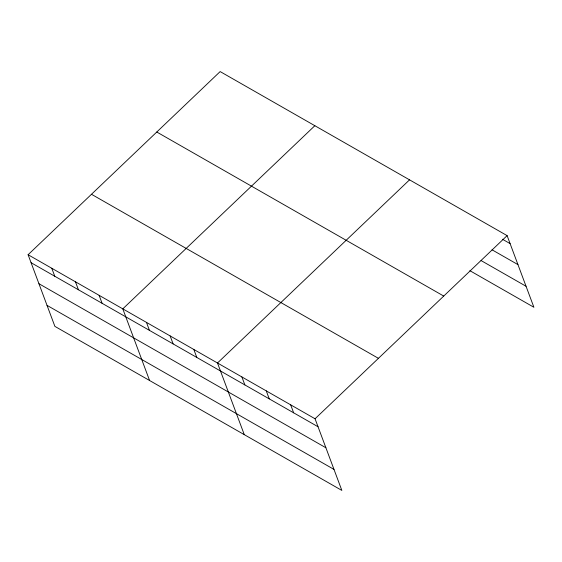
<?xml version="1.0" encoding="UTF-8"?>
<svg xmlns="http://www.w3.org/2000/svg" width="562" height="562" viewBox="0 0 562 562"><rect width="100%" height="100%" fill="white"/><g stroke="black" fill="none" stroke-linecap="round" stroke-linejoin="round"><path stroke-width="0.84" d="M28.1 254.727L315.057 418.774L341.844 490.422L54.886 326.374L28.1 254.727L220.156 71.578L507.114 235.626L533.9 307.274L469.874 270.673M314.853 125.712L122.797 308.861L149.583 380.509M409.543 179.847L217.494 362.996L244.28 434.644M315.057 418.774L507.114 235.626M502.47 239.25L510.092 243.606M492.038 249.802L517.953 264.618M481.072 260.557L526.046 286.262M156.777 132.014L443.734 296.062M91.48 194.283L378.437 358.338M31.086 262.707L318.036 426.755M38.94 283.719L325.897 447.766M47.032 305.363L333.99 469.411M290.666 404.83L293.645 412.81M266.276 390.885L269.254 398.865M241.885 376.94L244.863 384.921M193.82 349.466L196.798 357.446M170.145 335.928L173.124 343.909M146.471 322.398L149.45 330.372M99.123 295.331L102.101 303.304M75.449 281.794L78.434 289.774M51.774 268.257L54.76 276.237"/></g></svg>
